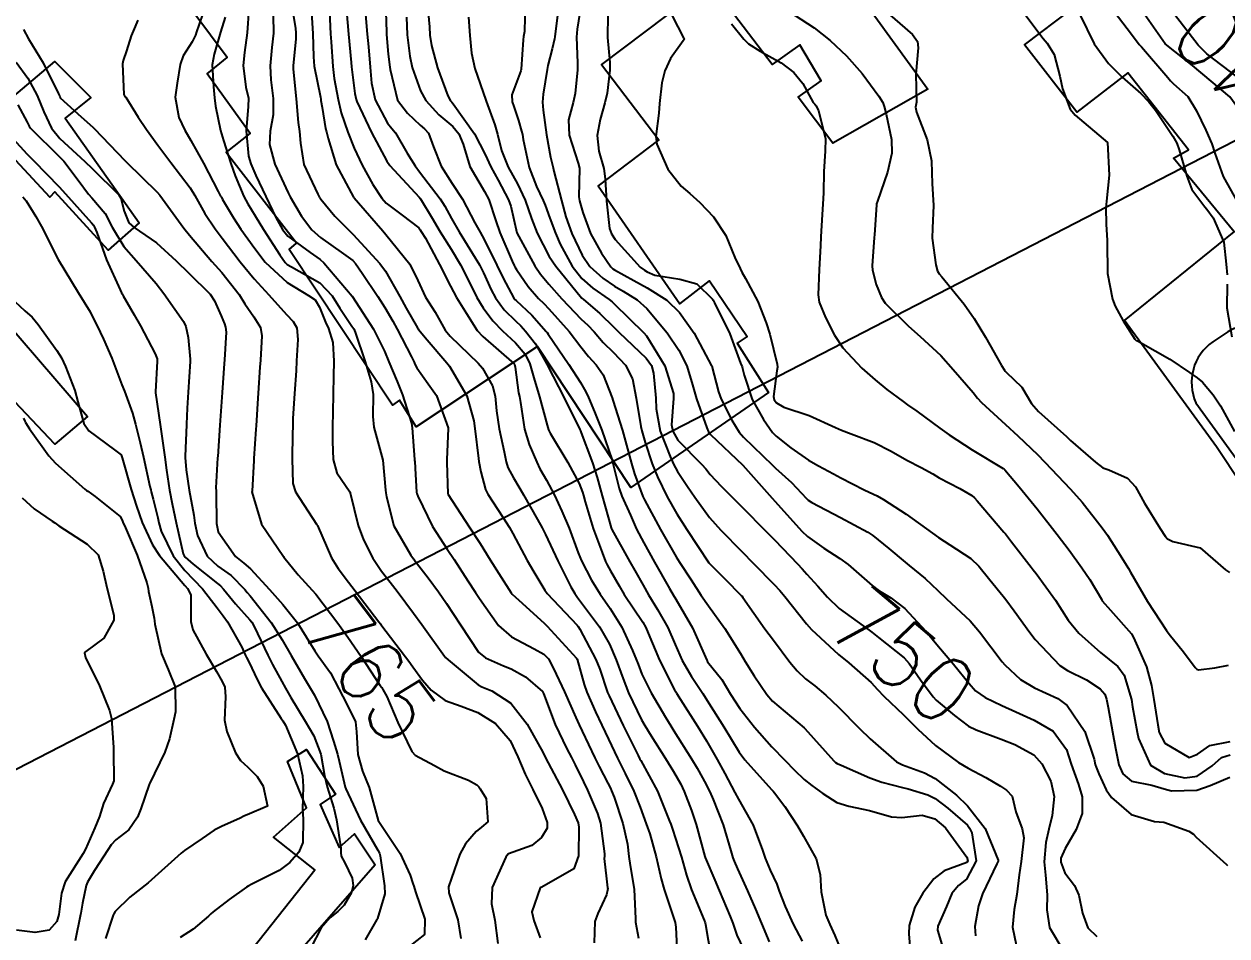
# Model space of a CAD drawing. Header units: metres. Extents: x 318500 to 325275, y 7408834 to 7428799.
# Drawn here: x 322758 to 322831.5, y 7421403 to 7421458.7 of the extents above; entities that cross this region are included whole.
import ezdxf
from ezdxf.enums import TextEntityAlignment as Align

# ---------------------------------------------------------------- set-up
doc = ezdxf.new("R2010")
doc.units = ezdxf.units.M
doc.header["$MEASUREMENT"] = 0
doc.layers.add('_TEXTO_CONGELA', color=45, linetype='Continuous', plot=False)
for name, color, linetype in [('Cotas', 45, 'Continuous'), ('Curvas de Nivel 1m', 11, 'Continuous'), ('Curvas de Nivel 5m', 15, 'Continuous'), ('Edificações', 30, 'Continuous'), ('Hidrografia', 140, 'Continuous'), ('Linha Férrea', 20, 'Continuous'), ('Vias Primárias', 230, 'Continuous'), ('Vias Secundárias', 230, 'Continuous')]:
    doc.layers.add(name, color=color, linetype=linetype)
doc.styles.add('Style-STANDARD', font='STANDARD.shx')

msp = doc.modelspace()

# ---------------------------------------------------------------- linework, layer by layer
at = {"layer": '_TEXTO_CONGELA'}
msp.add_line((322341.415, 7421198.706), (322869.211, 7421470.764), dxfattribs=at)
at = {"layer": 'Curvas de Nivel 1m', "flags": 128}
for points, elevation in [([(322769.168, 7421460.186), (322768.65, 7421458.6), (322768.507, 7421458.196), (322768.437, 7421457.997), (322768.231, 7421457.597), (322767.684, 7421456.739), (322767.513, 7421456.207), (322767.326, 7421455.076), (322767.193, 7421454.21), (322767.414, 7421452.961), (322767.779, 7421452.204), (322768.151, 7421451.573), (322768.928, 7421450.188), (322769.828, 7421448.451), (322769.975, 7421448.172), (322770.021, 7421448.093), (322770.098, 7421447.965), (322770.762, 7421446.835), (322771.216, 7421446.153), (322772.062, 7421444.962), (322772.704, 7421444.133), (322774.032, 7421442.89), (322775.344, 7421442.1), (322775.748, 7421441.825), (322776.013, 7421441.374), (322776.39, 7421440.471), (322776.563, 7421440.082), (322776.833, 7421439.232), (322776.894, 7421438.076), (322776.87, 7421437.163), (322776.846, 7421436.076), (322776.83, 7421434.978), (322776.821, 7421434.076), (322776.808, 7421433.175), (322776.845, 7421432.076), (322777.075, 7421431.266), (322777.87, 7421430.094), (322777.888, 7421430.06), (322777.894, 7421430.035), (322778.374, 7421428.055), (322778.711, 7421427.167), (322779.28, 7421426.045), (322779.802, 7421425.264), (322780.338, 7421424.575), (322780.76, 7421424.025), (322781.77, 7421422.69), (322782.272, 7421422.002), (322783.648, 7421420.064), (322783.709, 7421419.98), (322783.872, 7421419.835), (322785.714, 7421418.312), (322785.938, 7421418.182), (322786.545, 7421417.947), (322787.699, 7421417.194), (322788.705, 7421415.915), (322789.654, 7421414.198), (322789.81, 7421413.898), (322789.997, 7421413.546), (322790.862, 7421411.888), (322791.608, 7421410.387), (322791.813, 7421409.877), (322791.864, 7421409.608), (322791.851, 7421407.876), (322791.562, 7421407.078), (322789.605, 7421405.954), (322789.55, 7421405.93), (322789.499, 7421405.901), (322788.988, 7421404.448), (322789.111, 7421403.906), (322789.504, 7421402.848)], 763), ([(322771.705, 7421459.599), (322771.605, 7421458.15), (322771.43, 7421456.943), (322771.349, 7421456.153), (322771.524, 7421454.816), (322771.67, 7421454.148), (322771.667, 7421453.639), (322771.528, 7421452.149), (322771.682, 7421450.601), (322771.819, 7421450.145), (322772.119, 7421449.435), (322772.745, 7421448.134), (322773.348, 7421446.867), (322773.75, 7421446.123), (322774.074, 7421445.725), (322775.447, 7421444.712), (322776.053, 7421444.294), (322776.285, 7421444.086), (322778.02, 7421442.06), (322779.317, 7421440.047), (322779.98, 7421438.688), (322780.244, 7421438.036), (322780.764, 7421436.834), (322781.088, 7421436.023), (322781.635, 7421434.303), (322781.687, 7421434.014), (322781.819, 7421432.084), (322781.83, 7421432.011), (322781.835, 7421431.956), (322781.882, 7421431.165), (322781.945, 7421430.083), (322781.959, 7421430.009), (322782.028, 7421429.847), (322782.929, 7421427.994), (322783.819, 7421426.606), (322784.25, 7421425.976), (322785.089, 7421424.675), (322785.546, 7421423.962), (322785.784, 7421423.586), (322786.958, 7421421.942), (322787.75, 7421421.245), (322789.127, 7421420.521), (322789.734, 7421420.182), (322790.002, 7421419.897), (322790.317, 7421419.301), (322790.982, 7421417.887), (322791.686, 7421416.309), (322791.878, 7421415.877), (322792.06, 7421415.489), (322792.837, 7421413.862), (322793.104, 7421413.318), (322793.635, 7421412.311), (322793.793, 7421412.009), (322793.869, 7421411.846), (322794.02, 7421411.448), (322794.549, 7421409.836), (322794.835, 7421408.578), (322794.927, 7421407.83), (322795.009, 7421407.273), (322795.236, 7421405.825), (322795.322, 7421404.024), (322795.334, 7421403.823), (322795.505, 7421402.833)], 761), ([(322774.269, 7421460.12), (322774.546, 7421458.419), (322774.575, 7421458.115), (322774.568, 7421457.782), (322774.41, 7421456.117), (322774.408, 7421455.916), (322774.585, 7421454.114), (322774.721, 7421452.667), (322774.793, 7421452.111), (322774.859, 7421451.4), (322775.069, 7421450.106), (322775.906, 7421448.29), (322776.024, 7421448.091), (322776.055, 7421448.046), (322776.099, 7421447.976), (322776.944, 7421446.933), (322777.832, 7421446.064), (322778.077, 7421445.828), (322779.706, 7421444.043), (322780.043, 7421443.576), (322780.931, 7421442.026), (322781.32, 7421441.327), (322782.001, 7421440.117), (322782.041, 7421440.05), (322782.074, 7421440.009), (322782.597, 7421439.395), (322783.795, 7421437.983), (322783.876, 7421437.888), (322783.968, 7421437.775), (322785.011, 7421435.969), (322785.444, 7421434.448), (322785.507, 7421433.964), (322785.726, 7421432.129), (322785.751, 7421431.961), (322785.884, 7421431.328), (322786.168, 7421430.251), (322786.305, 7421429.953), (322787.227, 7421428.562), (322787.626, 7421427.933), (322787.834, 7421427.557), (322788.698, 7421425.917), (322789.108, 7421425.216), (322789.792, 7421424.088), (322789.938, 7421423.899), (322791.761, 7421421.959), (322791.821, 7421421.879), (322791.916, 7421421.719), (322792.9, 7421419.862), (322793.14, 7421419.274), (322793.621, 7421417.851), (322793.707, 7421417.644), (322794.576, 7421415.837), (322795.489, 7421413.986), (322795.571, 7421413.821), (322795.597, 7421413.768), (322795.649, 7421413.681), (322796.666, 7421411.81), (322797.412, 7421409.992), (322797.482, 7421409.801), (322797.596, 7421409.501), (322798.146, 7421407.791), (322798.447, 7421406.675), (322798.748, 7421405.782), (322799.522, 7421403.929), (322799.585, 7421403.769), (322799.613, 7421403.674), (322799.924, 7421401.763)], 759), ([(322776.614, 7421460.085), (322776.659, 7421458.499), (322776.689, 7421458.083), (322776.728, 7421457.588), (322776.826, 7421456.081), (322776.917, 7421455.361), (322777.153, 7421454.075), (322777.348, 7421453.249), (322777.757, 7421452.066), (322778.145, 7421451.086), (322778.615, 7421450.055), (322779.282, 7421448.878), (322779.821, 7421448.043), (322780.097, 7421447.742), (322781.067, 7421447.003), (322782.082, 7421446.222), (322782.176, 7421446.104), (322782.235, 7421446.008), (322782.484, 7421445.594), (322783.359, 7421443.99), (322784.03, 7421442.657), (322784.397, 7421441.976), (322784.99, 7421440.99), (322785.661, 7421439.963), (322785.995, 7421439.599), (322787.915, 7421437.931), (322787.941, 7421437.902), (322787.968, 7421437.72), (322788.183, 7421436.157), (322788.23, 7421435.926), (322788.304, 7421435.565), (322788.538, 7421433.921), (322788.828, 7421432.995), (322789.287, 7421431.909), (322789.487, 7421431.507), (322789.879, 7421430.821), (322790.37, 7421429.895), (322790.827, 7421428.919), (322791.266, 7421427.886), (322791.817, 7421426.38), (322792.023, 7421425.877), (322792.637, 7421424.706), (322793.16, 7421423.859), (322793.777, 7421422.979), (322794.496, 7421421.839), (322795.149, 7421420.419), (322795.39, 7421419.825), (322795.483, 7421419.579), (322795.721, 7421418.968), (322796.286, 7421417.814), (322797.155, 7421416.338), (322797.491, 7421415.802), (322797.676, 7421415.509), (322798.756, 7421413.783), (322799.085, 7421413.219), (322799.634, 7421412.216), (322799.788, 7421411.924), (322799.872, 7421411.766), (322800.079, 7421411.307), (322800.673, 7421409.754), (322801.152, 7421408.171), (322801.279, 7421407.744), (322801.357, 7421407.533), (322801.563, 7421407.063), (322802.161, 7421405.734), (322802.653, 7421404.61), (322803.03, 7421403.725), (322803.503, 7421402.616)], 757), ([(322780.059, 7421460.042), (322780.101, 7421458.182), (322780.111, 7421458.041), (322780.222, 7421456.838), (322780.319, 7421456.038), (322780.336, 7421455.91), (322780.785, 7421454.031), (322781.385, 7421453.235), (322782.165, 7421452.504), (322782.43, 7421452.273), (322782.669, 7421452.002), (322782.976, 7421451.169), (322783.455, 7421449.99), (322784.114, 7421448.941), (322784.752, 7421447.973), (322785.515, 7421446.537), (322785.828, 7421445.963), (322786.073, 7421445.52), (322786.859, 7421443.948), (322787.25, 7421443.149), (322787.899, 7421441.932), (322787.952, 7421441.854), (322788.028, 7421441.781), (322788.988, 7421440.889), (322789.876, 7421439.902), (322789.928, 7421439.83), (322789.997, 7421439.727), (322791.247, 7421437.887), (322791.959, 7421436.782), (322792.297, 7421436.219), (322792.464, 7421435.872), (322792.82, 7421434.983), (322793.264, 7421433.86), (322793.893, 7421432.039), (322793.942, 7421431.849), (322794.333, 7421430.301), (322794.494, 7421429.841), (322795.013, 7421428.672), (322795.396, 7421427.827), (322795.828, 7421426.991), (322796.489, 7421425.813), (322797.396, 7421424.202), (322797.628, 7421423.802), (322797.786, 7421423.538), (322798.8, 7421421.784), (322799.678, 7421419.823), (322799.7, 7421419.77), (322799.711, 7421419.751), (322799.73, 7421419.726), (322800.604, 7421418.642), (322801.139, 7421417.749), (322801.697, 7421416.865), (322802.606, 7421415.731), (322803.662, 7421414.531), (322804.449, 7421413.708), (322805.05, 7421413.104), (322805.638, 7421412.536), (322806.109, 7421412.157), (322806.764, 7421411.673), (322807.622, 7421411.12), (322808.365, 7421410.906), (322809.615, 7421410.634), (322810.972, 7421410.257), (322811.609, 7421410.211), (322812.848, 7421410.355), (322813.608, 7421410.13), (322814.276, 7421409.573), (322815.573, 7421407.783), (322815.63, 7421407.559), (322815.569, 7421407.468), (322814.195, 7421406.942), (322813.559, 7421406.455), (322812.886, 7421405.59), (322812.403, 7421404.731), (322812.048, 7421403.602), (322812.024, 7421403.091), (322812.154, 7421401.6)], 754), ([(322782.598, 7421460.005), (322782.746, 7421458.504), (322782.768, 7421458.002), (322782.861, 7421457.37), (322783.236, 7421455.995), (322783.867, 7421454.302), (322784.023, 7421453.982), (322784.095, 7421453.897), (322784.178, 7421453.808), (322785.494, 7421451.967), (322786.141, 7421450.718), (322786.484, 7421449.955), (322786.927, 7421449.138), (322787.566, 7421447.938), (322787.707, 7421447.547), (322788.08, 7421445.93), (322789.179, 7421443.913), (322789.528, 7421443.391), (322790.039, 7421442.782), (322790.834, 7421441.892), (322792.012, 7421440.655), (322792.409, 7421440.277), (322792.791, 7421439.868), (322793.352, 7421439.221), (322793.981, 7421438.604), (322794.714, 7421437.839), (322795.134, 7421437.005), (322795.376, 7421435.829), (322795.651, 7421434.097), (322795.714, 7421433.823), (322795.909, 7421433.111), (322796.335, 7421431.816), (322796.675, 7421431.019), (322797.268, 7421429.806), (322797.854, 7421428.759), (322798.47, 7421427.791), (322799.81, 7421425.77), (322800.811, 7421424.765), (322801.79, 7421423.769), (322801.815, 7421423.74), (322801.887, 7421423.64), (322803.237, 7421421.725), (322803.75, 7421421.032), (322804.759, 7421419.705), (322805.198, 7421419.171), (322805.72, 7421418.688), (322806.28, 7421418.245), (322806.962, 7421417.671), (322807.7, 7421416.973), (322809.014, 7421415.647), (322809.671, 7421415.016), (322811.275, 7421413.616), (322811.52, 7421413.483), (322811.648, 7421413.432), (322812.994, 7421412.94), (322813.64, 7421412.595), (322814.941, 7421411.567), (322815.62, 7421410.926), (322816.686, 7421409.544), (322817.494, 7421407.608), (322817.488, 7421407.531), (322817.405, 7421407.369), (322816.533, 7421405.545), (322816.281, 7421404.807), (322816.069, 7421403.552), (322816.092, 7421402.971)], 752), ([(322792.005, 7421459.883), (322791.762, 7421458.368), (322791.722, 7421457.885), (322791.789, 7421456.312), (322791.781, 7421455.884), (322791.649, 7421454.425), (322791.526, 7421453.887), (322791.23, 7421452.829), (322791.283, 7421451.889), (322791.831, 7421450.187), (322791.895, 7421449.882), (322791.873, 7421448.122), (322791.906, 7421447.882), (322792.099, 7421447.156), (322792.579, 7421445.873), (322793.25, 7421444.674), (322793.813, 7421443.854), (322793.931, 7421443.734), (322794.048, 7421443.658), (322795.216, 7421443.006), (322796.037, 7421442.556), (322797.232, 7421441.808), (322798.019, 7421441.064), (322798.903, 7421439.786), (322799.971, 7421437.809), (322799.984, 7421437.77), (322800.394, 7421436.203), (322800.552, 7421435.761), (322801.211, 7421434.471), (322801.665, 7421433.744), (322801.916, 7421433.448), (322803.696, 7421431.722), (322803.888, 7421431.547), (322804.853, 7421430.679), (322805.771, 7421429.691), (322805.869, 7421429.597), (322806.1, 7421429.453), (322807.853, 7421428.528), (322809.527, 7421427.643), (322809.837, 7421427.436), (322810.812, 7421426.639), (322811.813, 7421425.798), (322812.051, 7421425.606), (322813.019, 7421424.808), (322813.795, 7421424.073), (322814.332, 7421423.575), (322815.77, 7421422.228), (322816.355, 7421421.551), (322817.733, 7421419.724), (322817.889, 7421419.528), (322818.852, 7421418.644), (322819.716, 7421418.128), (322821.124, 7421417.486), (322821.703, 7421417.044), (322822.777, 7421415.464), (322823.348, 7421413.762), (322823.42, 7421413.453), (322823.477, 7421413.282), (322823.644, 7421412.875), (322824.092, 7421411.901), (322824.404, 7421411.438), (322825.615, 7421410.397), (322827.041, 7421409.973), (322827.608, 7421409.914), (322829.146, 7421409.377), (322829.42, 7421409.195), (322829.595, 7421409.013), (322831.438, 7421407.342), (322831.507, 7421407.278)], 748), ([(322797.243, 7421459.81), (322798.241, 7421457.867), (322798.264, 7421457.823), (322798.277, 7421457.799), (322798.297, 7421457.741), (322798.238, 7421457.65), (322797.463, 7421456.565), (322797.121, 7421455.811), (322796.926, 7421455.089), (322796.798, 7421453.814), (322796.759, 7421453.237), (322796.577, 7421451.816), (322796.628, 7421451.34), (322797.306, 7421449.808), (322798.12, 7421448.773), (322798.641, 7421448.318), (322799.252, 7421447.783), (322800.097, 7421446.908), (322800.855, 7421445.758), (322801.388, 7421444.422), (322801.716, 7421443.745), (322801.831, 7421443.527), (322802.044, 7421443.126), (322802.798, 7421441.732), (322803.313, 7421440.425), (322803.528, 7421439.725), (322803.973, 7421437.898), (322803.995, 7421437.72), (322803.968, 7421437.486), (322803.756, 7421435.918), (322803.801, 7421435.721), (322803.947, 7421435.53), (322804.393, 7421435.264), (322805.936, 7421434.765), (322807.557, 7421434.034), (322807.923, 7421433.864), (322808.514, 7421433.654), (322809.912, 7421433.12), (322810.943, 7421432.585), (322811.896, 7421432.028), (322812.775, 7421431.597), (322813.502, 7421431.202), (322813.884, 7421430.952), (322815.148, 7421430.297), (322815.873, 7421429.868), (322816.042, 7421429.728), (322816.212, 7421429.555), (322817.842, 7421427.646), (322817.934, 7421427.529), (322818.308, 7421427.048), (322819.496, 7421425.505), (322819.635, 7421425.329), (322819.806, 7421425.103), (322820.985, 7421423.488), (322821.772, 7421422.266), (322822.407, 7421421.47), (322823.743, 7421420.297), (322824.809, 7421419.434), (322825.196, 7421418.9), (322825.625, 7421417.421), (322825.703, 7421416.976), (322825.977, 7421415.417), (322826.056, 7421415.035), (322826.791, 7421413.409), (322827.645, 7421412.9), (322828.894, 7421412.633), (322829.644, 7421412.728), (322830.563, 7421413.356), (322831.135, 7421413.87), (322831.661, 7421414.045)], 746), ([(322804.27, 7421459.72), (322806.251, 7421458.438), (322807.217, 7421457.675), (322808.226, 7421456.731), (322809.177, 7421455.65), (322810.196, 7421454.272), (322810.438, 7421453.882), (322810.525, 7421453.635), (322810.635, 7421453.181), (322810.972, 7421451.628), (322810.995, 7421450.78), (322810.728, 7421449.631), (322810.112, 7421447.848), (322810.054, 7421447.697), (322810.045, 7421447.641), (322809.928, 7421445.796), (322809.917, 7421445.642), (322809.78, 7421443.917), (322809.803, 7421443.642), (322810.041, 7421442.768), (322810.363, 7421441.964), (322810.592, 7421441.632), (322812.009, 7421440.229), (322812.728, 7421439.599), (322813.983, 7421438.432), (322814.738, 7421437.572), (322815.956, 7421436.174), (322816.229, 7421435.832), (322816.469, 7421435.552), (322817.93, 7421434.213), (322818.698, 7421433.518), (322819.903, 7421432.359), (322820.748, 7421431.491), (322821.878, 7421430.277), (322822.267, 7421429.867), (322822.623, 7421429.469), (322823.847, 7421427.906), (322824.177, 7421427.445), (322824.805, 7421426.455), (322825.447, 7421425.425), (322825.581, 7421425.197), (322825.804, 7421424.8), (322826.614, 7421423.412), (322827.763, 7421421.626), (322827.933, 7421421.397), (322828.803, 7421420.325), (322829.525, 7421419.373), (322829.621, 7421419.264), (322829.729, 7421419.224), (322830.735, 7421419.355), (322831.558, 7421419.517)], 744), ([(322810.403, 7421459.638), (322812.247, 7421458.044), (322812.56, 7421457.605), (322812.607, 7421457.232), (322812.458, 7421455.606), (322812.496, 7421453.909), (322812.442, 7421453.606), (322812.502, 7421453.288), (322813.14, 7421451.595), (322813.404, 7421450.328), (322813.437, 7421449.59), (322813.461, 7421448.927), (322813.538, 7421447.589), (322813.468, 7421446.211), (322813.444, 7421445.59), (322813.676, 7421443.965), (322813.774, 7421443.584), (322813.878, 7421443.413), (322814.047, 7421443.237), (322815.413, 7421441.566), (322816.017, 7421440.684), (322816.709, 7421439.549), (322817.684, 7421437.825), (322817.879, 7421437.531), (322817.914, 7421437.475), (322817.969, 7421437.41), (322818.936, 7421436.492), (322819.517, 7421435.506), (322819.943, 7421435.003), (322821.655, 7421433.483), (322821.916, 7421433.246), (322823.434, 7421431.919), (322823.892, 7421431.564), (322824.249, 7421431.445), (322825.385, 7421430.927), (322825.88, 7421430.415), (322826.433, 7421429.414), (322827.381, 7421427.87), (322827.689, 7421427.402), (322827.837, 7421427.222), (322828.158, 7421427.072), (322829.83, 7421426.679), (322831.368, 7421425.347), (322831.63, 7421425.164)], 743), ([(322764.926, 7421458.919), (322764.632, 7421458.244), (322764.516, 7421457.966), (322764.222, 7421457.033), (322764.017, 7421456.449), (322763.974, 7421456.254), (322764.056, 7421454.378), (322764.113, 7421454.251), (322764.156, 7421454.226), (322764.18, 7421454.202), (322764.927, 7421452.998), (322765.445, 7421452.231), (322766.146, 7421451.273), (322766.94, 7421450.212), (322768.107, 7421448.671), (322768.399, 7421448.196), (322769.004, 7421447.101), (322769.634, 7421446.177), (322770.071, 7421445.602), (322771.172, 7421444.153), (322772.035, 7421443.117), (322772.913, 7421442.131), (322774.008, 7421440.93), (322774.404, 7421440.514), (322774.625, 7421440.111), (322774.683, 7421439.416), (322774.613, 7421438.11), (322774.582, 7421437.489), (322774.494, 7421436.112), (322774.397, 7421434.586), (322774.384, 7421434.113), (322774.375, 7421433.651), (322774.357, 7421432.113), (322774.38, 7421430.618), (322774.542, 7421430.11), (322775.841, 7421428.132), (322775.863, 7421428.09), (322775.886, 7421428.042), (322776.752, 7421426.076), (322777.154, 7421425.42), (322777.795, 7421424.578), (322778.199, 7421424.056), (322779.635, 7421422.168), (322779.735, 7421422.04), (322779.759, 7421422.005), (322781.269, 7421420.017), (322781.466, 7421419.752), (322781.724, 7421419.419), (322782.317, 7421418.602), (322782.834, 7421417.993), (322783.701, 7421417.365), (322784.664, 7421417.002), (322785.69, 7421416.624), (322786.776, 7421415.944), (322787.665, 7421414.911), (322788.135, 7421413.923), (322788.58, 7421412.857), (322789.059, 7421411.909), (322789.613, 7421410.76), (322789.919, 7421409.897), (322789.928, 7421409.564), (322789.586, 7421408.987), (322788.993, 7421408.495), (322787.571, 7421407.992), (322787.528, 7421407.973), (322787.5, 7421407.931), (322787.413, 7421407.776), (322786.573, 7421405.94), (322786.536, 7421404.939), (322786.731, 7421403.938), (322786.92, 7421402.514)], 764), ([(322770.249, 7421459.101), (322769.969, 7421458.174), (322769.571, 7421456.829), (322769.463, 7421456.181), (322769.53, 7421454.839), (322769.596, 7421454.179), (322769.657, 7421453.66), (322769.975, 7421452.173), (322770.151, 7421451.56), (322770.596, 7421450.163), (322770.866, 7421449.411), (322771.39, 7421448.151), (322771.637, 7421447.688), (322772.088, 7421446.968), (322772.604, 7421446.135), (322773.6, 7421444.581), (322773.918, 7421444.121), (322774.048, 7421443.994), (322774.306, 7421443.856), (322776.032, 7421442.879), (322776.786, 7421442.079), (322777.255, 7421441.314), (322778.002, 7421440.231), (322778.114, 7421440.059), (322778.204, 7421439.851), (322778.803, 7421438.052), (322779.177, 7421436.829), (322779.289, 7421436.047), (322779.269, 7421434.704), (322779.343, 7421434.046), (322779.89, 7421432.04), (322780.047, 7421430.213), (322780.072, 7421430.037), (322780.111, 7421429.791), (322780.56, 7421428.029), (322781.602, 7421426.224), (322781.758, 7421426.011), (322781.782, 7421425.982), (322781.809, 7421425.944), (322782.65, 7421424.849), (322783.289, 7421423.988), (322783.78, 7421423.283), (322784.624, 7421421.971), (322785.735, 7421420.306), (322786.151, 7421419.954), (322787.261, 7421419.473), (322787.724, 7421419.291), (322788.611, 7421418.809), (322789.643, 7421417.901), (322789.708, 7421417.782), (322790.422, 7421415.893), (322791.14, 7421414.403), (322791.424, 7421413.882), (322791.646, 7421413.435), (322792.15, 7421412.387), (322792.39, 7421411.869), (322793.011, 7421410.457), (322793.188, 7421409.856), (322793.428, 7421407.996), (322793.423, 7421407.852), (322793.409, 7421407.693), (322793.556, 7421406.466), (322793.621, 7421405.919), (322793.632, 7421405.849), (322793.625, 7421405.773), (322793.545, 7421405.489), (322793.032, 7421404.353), (322792.836, 7421403.857), (322792.798, 7421402.56)], 762), ([(322775.527, 7421459.376), (322775.617, 7421458.099), (322775.645, 7421456.672), (322775.687, 7421456.098), (322776.071, 7421454.203), (322776.091, 7421454.091), (322776.1, 7421454.012), (322776.175, 7421453.581), (322776.379, 7421452.303), (322776.437, 7421452.086), (322776.549, 7421451.689), (322777.031, 7421450.076), (322778.101, 7421448.109), (322778.138, 7421448.06), (322778.394, 7421447.76), (322779.883, 7421446.042), (322780.077, 7421445.821), (322781.535, 7421444.018), (322782.035, 7421443.018), (322782.503, 7421442.003), (322783.087, 7421441.07), (322783.7, 7421439.984), (322783.994, 7421439.605), (322785.71, 7421437.963), (322785.967, 7421437.661), (322786.586, 7421436.58), (322786.757, 7421435.948), (322786.841, 7421435.042), (322787.001, 7421433.944), (322787.3, 7421432.538), (322787.419, 7421431.937), (322787.531, 7421431.58), (322787.88, 7421430.948), (322788.263, 7421430.313), (322788.484, 7421429.921), (322789.337, 7421428.418), (322789.625, 7421427.903), (322789.834, 7421427.487), (322790.571, 7421425.892), (322791.376, 7421424.302), (322791.621, 7421423.882), (322791.787, 7421423.656), (322793.123, 7421421.86), (322793.744, 7421420.791), (322794.148, 7421419.844), (322794.566, 7421418.685), (322794.901, 7421417.832), (322795.685, 7421416.183), (322795.89, 7421415.818), (322796.289, 7421415.195), (322797.167, 7421413.805), (322797.642, 7421413.02), (322798.087, 7421412.246), (322798.309, 7421411.79), (322798.756, 7421410.639), (322799.033, 7421409.779), (322799.571, 7421407.834), (322799.591, 7421407.77), (322800.177, 7421406.381), (322800.441, 7421405.757), (322801.104, 7421404.168), (322801.268, 7421403.744), (322801.509, 7421403.029), (322802.132, 7421401.734)], 758), ([(322777.669, 7421459.484), (322777.785, 7421458.067), (322777.949, 7421456.329), (322777.974, 7421456.064), (322778.185, 7421454.425), (322778.256, 7421454.059), (322778.292, 7421453.946), (322779.204, 7421452.05), (322780.134, 7421450.293), (322780.318, 7421450.037), (322782.102, 7421448.112), (322782.179, 7421448.009), (322782.91, 7421446.819), (322783.392, 7421445.99), (322784.064, 7421444.917), (322784.634, 7421443.974), (322785.244, 7421442.762), (322785.64, 7421441.964), (322786.021, 7421441.332), (322786.605, 7421440.547), (322787.196, 7421439.942), (322787.989, 7421439.201), (322788.575, 7421438.518), (322788.864, 7421437.917), (322789.11, 7421437.061), (322789.46, 7421435.907), (322789.924, 7421434.182), (322790.013, 7421433.899), (322790.12, 7421433.695), (322791.184, 7421431.887), (322791.877, 7421430.602), (322792.083, 7421430.088), (322792.145, 7421429.876), (322792.245, 7421429.494), (322792.731, 7421427.867), (322793.283, 7421426.393), (322793.499, 7421425.855), (322793.598, 7421425.643), (322793.804, 7421425.279), (322794.32, 7421424.366), (322794.643, 7421423.837), (322795.765, 7421422.15), (322795.959, 7421421.818), (322796.11, 7421421.461), (322796.794, 7421419.809), (322797.712, 7421418.007), (322797.787, 7421417.876), (322797.84, 7421417.798), (322798.085, 7421417.414), (322799.12, 7421415.778), (322799.667, 7421414.883), (322800.318, 7421413.76), (322800.788, 7421412.9), (322801.39, 7421411.744), (322801.624, 7421411.331), (322802.52, 7421409.731), (322803.082, 7421408.221), (322803.24, 7421407.723), (322803.563, 7421406.994), (322803.966, 7421406.125), (322804.112, 7421405.712), (322804.466, 7421404.776), (322804.97, 7421403.698), (322805.504, 7421402.654)], 756), ([(322781.328, 7421459.101), (322781.38, 7421458.023), (322781.533, 7421456.707), (322781.685, 7421456.018), (322782.189, 7421454.6), (322782.516, 7421454.005), (322783.314, 7421453.136), (322784.164, 7421452.423), (322784.531, 7421451.976), (322784.789, 7421451.335), (322785.209, 7421449.969), (322786.107, 7421448.441), (322786.364, 7421447.956), (322786.793, 7421446.655), (322787.031, 7421445.946), (322787.786, 7421444.202), (322787.914, 7421443.932), (322787.959, 7421443.841), (322788.048, 7421443.685), (322788.759, 7421442.641), (322789.404, 7421441.909), (322789.719, 7421441.598), (322790.021, 7421441.281), (322791.269, 7421439.887), (322791.986, 7421438.964), (322792.464, 7421438.359), (322792.921, 7421437.866), (322793.346, 7421437.242), (322793.897, 7421435.851), (322793.948, 7421435.696), (322794.537, 7421433.841), (322794.785, 7421432.959), (322795.077, 7421431.832), (322795.259, 7421431.205), (322795.767, 7421429.822), (322795.867, 7421429.605), (322796.862, 7421427.81), (322797.815, 7421426.133), (322798.023, 7421425.797), (322798.737, 7421424.723), (322799.348, 7421423.777), (322799.781, 7421423.146), (322800.779, 7421421.755), (322801.737, 7421420.226), (322802.032, 7421419.737), (322802.587, 7421418.865), (322803.35, 7421417.724), (322803.704, 7421417.321), (322805.635, 7421415.691), (322805.679, 7421415.649), (322807.439, 7421413.663), (322807.551, 7421413.564), (322807.649, 7421413.51), (322807.894, 7421413.411), (322809.64, 7421412.627), (322810.37, 7421412.361), (322811.634, 7421412.044), (322811.983, 7421411.954), (322813.184, 7421411.587), (322813.627, 7421411.377), (322814.418, 7421410.772), (322815.603, 7421409.731), (322815.742, 7421409.558), (322815.879, 7421409.272), (322816.145, 7421407.551), (322815.559, 7421406.447), (322815.064, 7421406.055), (322814.656, 7421405.569), (322814.335, 7421404.775), (322813.808, 7421403.577), (322813.778, 7421403.316), (322814.314, 7421401.572)], 753), ([(322785.125, 7421459.097), (322785.199, 7421457.97), (322785.297, 7421456.896), (322785.5, 7421455.967), (322786.181, 7421454.022), (322786.201, 7421453.96), (322786.726, 7421452.512), (322786.888, 7421451.949), (322787.143, 7421450.947), (322787.551, 7421449.939), (322788.115, 7421448.909), (322788.594, 7421447.923), (322788.974, 7421446.802), (322789.326, 7421445.911), (322790.059, 7421444.487), (322790.449, 7421443.896), (322792.031, 7421441.962), (322792.075, 7421441.924), (322792.13, 7421441.878), (322793.14, 7421440.986), (322794.005, 7421440.167), (322794.336, 7421439.845), (322795.977, 7421438.274), (322796.294, 7421437.817), (322796.433, 7421437.347), (322796.566, 7421435.814), (322796.585, 7421435.169), (322796.826, 7421433.811), (322797.447, 7421432.255), (322797.657, 7421431.802), (322797.886, 7421431.354), (322798.51, 7421430.424), (322798.951, 7421429.784), (322799.851, 7421428.536), (322800.536, 7421427.76), (322801.821, 7421426.463), (322802.541, 7421425.733), (322803.797, 7421424.45), (322804.15, 7421424.071), (322804.451, 7421423.71), (322805.765, 7421422.037), (322806.078, 7421421.685), (322807.738, 7421420.166), (322808.361, 7421419.654), (322809.718, 7421418.456), (322810.108, 7421418.028), (322810.492, 7421417.628), (322811.693, 7421416.489), (322812.576, 7421415.597), (322813.665, 7421414.611), (322815.07, 7421413.566), (322815.647, 7421413.218), (322816.739, 7421412.642), (322817.636, 7421412.113), (322817.995, 7421411.886), (322818.337, 7421411.519), (322818.569, 7421410.562), (322818.953, 7421409.51), (322819.055, 7421408.971), (322818.902, 7421407.51), (322818.764, 7421406.714), (322818.619, 7421405.514), (322818.463, 7421404.59), (322818.368, 7421403.517), (322818.581, 7421402.437)], 751), ([(322790.6, 7421459.553), (322790.388, 7421457.899), (322790.367, 7421457.769), (322790.229, 7421457.166), (322789.972, 7421456.145), (322789.927, 7421455.904), (322789.693, 7421454.402), (322789.65, 7421453.908), (322789.685, 7421453.418), (322789.88, 7421451.904), (322790.14, 7421450.547), (322790.287, 7421449.898), (322790.335, 7421449.691), (322790.797, 7421447.893), (322791.071, 7421446.909), (322791.433, 7421445.886), (322792.06, 7421444.555), (322792.545, 7421443.873), (322793.335, 7421443.153), (322794.038, 7421442.675), (322794.563, 7421442.37), (322795.433, 7421441.829), (322796.022, 7421441.311), (322797.252, 7421439.807), (322797.984, 7421438.752), (322798.471, 7421437.792), (322798.815, 7421436.644), (322799.053, 7421435.783), (322799.693, 7421434.004), (322799.787, 7421433.772), (322799.918, 7421433.609), (322801.89, 7421431.74), (322803.677, 7421429.722), (322803.867, 7421429.504), (322805.495, 7421427.695), (322805.835, 7421427.381), (322806.843, 7421426.657), (322807.815, 7421426.023), (322808.316, 7421425.655), (322809.797, 7421424.374), (322810.214, 7421424.054), (322810.92, 7421423.623), (322811.78, 7421422.973), (322813.067, 7421421.59), (322813.748, 7421420.772), (322814.765, 7421419.57), (322815.718, 7421418.387), (322816.111, 7421417.951), (322816.698, 7421417.545), (322817.703, 7421417.047), (322818.558, 7421416.656), (322819.69, 7421416.148), (322820.845, 7421415.488), (322821.663, 7421414.365), (322821.953, 7421413.475), (322822.396, 7421412.227), (322822.616, 7421411.465), (322822.62, 7421410.46), (322822.261, 7421409.47), (322821.582, 7421408.305), (322821.324, 7421407.732), (322821.313, 7421407.483), (322821.563, 7421406.825), (322822.147, 7421406.062), (322822.408, 7421405.467), (322822.634, 7421404.363), (322822.967, 7421403.458), (322823.512, 7421402.938)], 749), ([(322793.637, 7421459.243), (322793.612, 7421457.859), (322793.752, 7421456.322), (322793.759, 7421455.857), (322793.589, 7421454.459), (322793.458, 7421453.861), (322793.158, 7421452.853), (322792.975, 7421451.868), (322793.093, 7421450.919), (322793.382, 7421449.861), (322793.481, 7421449.217), (322793.554, 7421447.858), (322793.743, 7421446.197), (322793.856, 7421445.853), (322794.075, 7421445.507), (322795.61, 7421443.827), (322795.867, 7421443.642), (322796.047, 7421443.543), (322796.517, 7421443.344), (322798.043, 7421443.097), (322799.07, 7421442.814), (322800.031, 7421441.865), (322800.065, 7421441.804), (322800.083, 7421441.769), (322800.152, 7421441.644), (322801.097, 7421439.754), (322801.75, 7421437.967), (322801.834, 7421437.742), (322801.867, 7421437.64), (322801.965, 7421437.229), (322802.461, 7421435.735), (322803.148, 7421434.512), (322803.705, 7421433.722), (322803.917, 7421433.503), (322804.823, 7421432.79), (322805.895, 7421432.042), (322806.505, 7421431.681), (322807.417, 7421431.198), (322807.883, 7421430.956), (322809.295, 7421430.227), (322809.873, 7421429.952), (322810.085, 7421429.85), (322810.47, 7421429.631), (322811.857, 7421428.735), (322813.466, 7421427.586), (322813.836, 7421427.315), (322814.543, 7421426.859), (322815.817, 7421426.022), (322816.306, 7421425.553), (322816.987, 7421424.728), (322817.792, 7421423.728), (322817.879, 7421423.617), (322817.947, 7421423.528), (322818.461, 7421422.839), (322819.431, 7421421.505), (322819.754, 7421421.08), (322821.252, 7421419.485), (322821.727, 7421419.193), (322822.879, 7421418.62), (322823.716, 7421418.063), (322824.006, 7421417.738), (322824.115, 7421417.444), (322824.21, 7421416.935), (322824.482, 7421415.438), (322824.649, 7421414.451), (322824.863, 7421413.432), (322825.101, 7421412.885), (322825.64, 7421412.425), (322826.868, 7421412.178), (322827.636, 7421411.956), (322828.079, 7421411.838), (322829.635, 7421411.886), (322830.443, 7421412.162), (322831.643, 7421412.679)], 747), ([(322818.932, 7421459.523), (322820.244, 7421457.804), (322820.478, 7421457.506), (322820.915, 7421456.814), (322821.254, 7421455.494), (322821.426, 7421454.712), (322821.886, 7421453.483), (322822.184, 7421453.104), (322824.16, 7421451.45), (322824.264, 7421449.449), (322824.114, 7421447.856), (322824.073, 7421447.451), (322824.095, 7421446.45), (322824.15, 7421445.449), (322824.147, 7421445.381), (322824.176, 7421443.448), (322824.468, 7421441.877), (322824.636, 7421441.441), (322825.125, 7421440.542), (322825.836, 7421439.422), (322825.927, 7421439.35), (322825.998, 7421439.318), (322826.191, 7421439.224), (322827.982, 7421438.203), (322829.178, 7421437.382), (322829.651, 7421437.059), (322829.964, 7421436.801), (322830.621, 7421436.025), (322831.069, 7421435.353), (322831.927, 7421433.783)], 742), ([(322822.486, 7421459.258), (322823.362, 7421457.463), (322824.222, 7421456.268), (322825.063, 7421455.441), (322826.2, 7421454.445), (322826.703, 7421453.93), (322827.107, 7421453.416), (322828.166, 7421451.824), (322828.397, 7421451.396), (322828.552, 7421450.996), (322829.009, 7421449.387), (322829.312, 7421448.572), (322830.111, 7421447.517), (322830.24, 7421447.369), (322830.629, 7421446.838), (322831.266, 7421445.358), (322831.409, 7421444.008), (322831.472, 7421443.356)], 741), ([(322757.472, 7421456.341), (322758.196, 7421455.374), (322758.773, 7421454.321), (322759.18, 7421453.325), (322759.643, 7421452.308), (322760.151, 7421451.693), (322761.676, 7421450.285), (322762.123, 7421449.845), (322763.76, 7421448.255), (322763.886, 7421448.041), (322764.09, 7421447.243), (322764.365, 7421446.528), (322764.696, 7421446.241), (322766.066, 7421445.312), (322767.267, 7421444.208), (322768.039, 7421443.45), (322769.327, 7421442.18), (322769.611, 7421441.771), (322770.007, 7421440.852), (322770.208, 7421440.373), (322770.279, 7421440.166), (322770.311, 7421439.85), (322770.212, 7421438.166), (322770.194, 7421437.939), (322770.06, 7421436.168), (322769.92, 7421434.17), (322769.795, 7421432.268), (322769.786, 7421432.172), (322769.684, 7421430.351), (322769.698, 7421430.172), (322769.706, 7421430.019), (322769.725, 7421428.171), (322769.832, 7421427.653), (322770.88, 7421426.154), (322771.403, 7421425.745), (322771.803, 7421425.408), (322772.958, 7421424.128), (322773.777, 7421423.224), (322774.678, 7421422.101), (322775.734, 7421420.382), (322775.935, 7421420.087), (322776.699, 7421419.054), (322777.205, 7421418.068), (322777.696, 7421417.139), (322778.208, 7421416.052), (322778.279, 7421415.443), (322778.353, 7421414.049), (322778.643, 7421413.047), (322779.054, 7421412.039), (322779.6, 7421410.03), (322780.953, 7421408.016), (322781.557, 7421406.691), (322781.73, 7421406.185), (322781.776, 7421406.007), (322781.883, 7421405.667), (322782.459, 7421403.996), (322782.441, 7421403.061), (322781.495, 7421402.319)], 766), ([(322757.576, 7421453.741), (322758.164, 7421452.692), (322758.275, 7421452.442), (322758.357, 7421452.327), (322760.134, 7421450.569), (322760.387, 7421450.297), (322761.268, 7421449.133), (322761.895, 7421448.282), (322762.098, 7421448.063), (322762.93, 7421447.109), (322763.356, 7421446.261), (322764.063, 7421445.088), (322764.817, 7421444.238), (322766.029, 7421442.822), (322766.504, 7421442.215), (322767.707, 7421440.499), (322767.853, 7421440.201), (322767.99, 7421439.525), (322768.108, 7421438.198), (322768.108, 7421438.058), (322767.987, 7421436.199), (322767.93, 7421435.212), (322767.887, 7421434.234), (322767.883, 7421434.2), (322767.811, 7421432.281), (322767.812, 7421432.201), (322767.879, 7421431.438), (322768.047, 7421430.197), (322768.33, 7421428.67), (322768.406, 7421428.184), (322768.569, 7421427.442), (322769.15, 7421426.177), (322769.801, 7421425.564), (322770.628, 7421424.993), (322771.452, 7421424.145), (322771.603, 7421423.959), (322771.784, 7421423.748), (322773.068, 7421422.12), (322773.744, 7421421.056), (322774.282, 7421420.104), (322775.106, 7421418.706), (322775.459, 7421418.093), (322775.704, 7421417.673), (322776.488, 7421416.078), (322776.871, 7421414.863), (322777.111, 7421414.068), (322777.226, 7421413.646), (322777.594, 7421412.061), (322777.628, 7421411.952), (322778.531, 7421410.046), (322779.573, 7421408.214), (322779.68, 7421408.029), (322779.734, 7421407.863), (322779.993, 7421406.026), (322780.014, 7421405.554), (322779.555, 7421404.03), (322779.54, 7421404.01), (322779.519, 7421403.976), (322778.812, 7421402.729)], 767), ([(322756.677, 7421452.352), (322758.136, 7421450.754), (322758.564, 7421450.323), (322760.106, 7421448.73), (322760.497, 7421448.296), (322762.083, 7421446.539), (322762.198, 7421446.395), (322762.262, 7421446.277), (322762.409, 7421445.941), (322763.004, 7421444.266), (322763.837, 7421442.438), (322763.925, 7421442.251), (322763.956, 7421442.188), (322764.018, 7421442.071), (322764.689, 7421440.922), (322765.079, 7421440.234), (322765.975, 7421438.522), (322766.088, 7421438.219), (322766.102, 7421438.085), (322766.001, 7421436.219), (322766.004, 7421436.155), (322766.282, 7421434.216), (322766.334, 7421433.795), (322766.557, 7421432.213), (322766.658, 7421431.433), (322766.857, 7421430.21), (322767.017, 7421429.374), (322767.253, 7421428.199), (322767.687, 7421426.316), (322767.742, 7421426.191), (322767.809, 7421426.112), (322768.296, 7421425.692), (322769.785, 7421424.5), (322769.969, 7421424.354), (322770.155, 7421424.164), (322770.884, 7421423.261), (322771.762, 7421422.282), (322771.874, 7421422.138), (322772.026, 7421421.866), (322772.868, 7421420.123), (322773.15, 7421419.545), (322773.714, 7421418.513), (322773.943, 7421418.108), (322774.271, 7421417.535), (322775.135, 7421416.095), (322775.667, 7421415.201), (322776.102, 7421414.083), (322776.325, 7421412.768), (322776.48, 7421412.077), (322776.902, 7421410.779), (322777.05, 7421410.068), (322777.311, 7421408.327), (322777.323, 7421408.064), (322777.343, 7421407.839), (322777.564, 7421407.448), (322778.005, 7421406.504), (322778.065, 7421406.052), (322777.972, 7421405.625), (322777.532, 7421404.861), (322777.132, 7421404.46), (322776.653, 7421404.073), (322776.12, 7421403.472), (322775.492, 7421402.246)], 768), ([(322757.888, 7421448.123), (322758.095, 7421447.871), (322758.692, 7421446.926), (322759.024, 7421446.316), (322760.05, 7421444.3), (322761.272, 7421442.287), (322762.008, 7421441.093), (322762.275, 7421440.548), (322762.402, 7421440.274), (322762.817, 7421439.438), (322763.321, 7421438.26), (322763.946, 7421436.645), (322764.099, 7421436.248), (322764.6, 7421434.913), (322764.779, 7421434.237), (322765.049, 7421433.087), (322765.258, 7421432.229), (322765.65, 7421430.436), (322765.705, 7421430.222), (322765.739, 7421430.102), (322765.854, 7421429.661), (322766.133, 7421428.508), (322766.199, 7421428.215), (322766.349, 7421427.695), (322767.07, 7421426.201), (322767.797, 7421425.295), (322768.878, 7421424.179), (322769.769, 7421423.021), (322770.134, 7421422.533), (322770.403, 7421422.16), (322771.271, 7421420.613), (322771.478, 7421420.144), (322771.562, 7421419.976), (322771.725, 7421419.675), (322772.211, 7421418.629), (322772.481, 7421418.128), (322773.682, 7421416.255), (322773.777, 7421416.109), (322773.939, 7421415.844), (322774.682, 7421414.1), (322774.971, 7421412.762), (322775.009, 7421412.096), (322774.986, 7421410.72), (322775.012, 7421410.096), (322774.989, 7421408.686), (322774.754, 7421408.098), (322774.206, 7421407.461), (322773.558, 7421406.96), (322771.891, 7421406.135), (322771.667, 7421406.019), (322771.547, 7421405.952), (322770.49, 7421405.201), (322769.524, 7421404.437), (322769.38, 7421404.314), (322769.232, 7421404.173), (322768.306, 7421403.384), (322767.5, 7421402.875)], 769), ([(322831.481, 7421442.792), (322831.461, 7421441.349), (322831.772, 7421439.575)], 741), ([(322757.923, 7421434.611), (322758.01, 7421434.418), (322758.049, 7421434.328), (322758.292, 7421433.947), (322759.48, 7421432.306), (322759.883, 7421431.85), (322761.67, 7421430.273), (322761.78, 7421430.192), (322761.859, 7421430.138), (322762.302, 7421429.819), (322763.843, 7421428.587), (322763.962, 7421428.369), (322764.007, 7421428.247), (322764.168, 7421427.912), (322764.882, 7421426.234), (322765.473, 7421424.536), (322765.539, 7421424.224), (322765.568, 7421424.013), (322765.769, 7421423.105), (322765.919, 7421422.375), (322765.936, 7421422.217), (322765.964, 7421422.009), (322766.365, 7421420.21), (322766.762, 7421419.246), (322767.202, 7421418.198), (322767.218, 7421416.666), (322767.122, 7421416.198), (322766.85, 7421415.015), (322766.565, 7421414.206), (322765.631, 7421412.272), (322765.61, 7421412.22), (322765.102, 7421410.733), (322764.899, 7421410.231), (322764.371, 7421409.456), (322763.579, 7421408.851), (322763.285, 7421408.543), (322763.102, 7421408.255), (322762.259, 7421406.965), (322761.85, 7421406.267), (322761.769, 7421406.046), (322761.531, 7421404.982), (322761.425, 7421404.368), (322761.415, 7421404.272), (322761.095, 7421402.677)], 771), ([(322757.854, 7421429.743), (322758.59, 7421429.061), (322759.681, 7421428.302), (322759.839, 7421428.202), (322760.099, 7421428.033), (322761.82, 7421426.913), (322762.497, 7421426.263), (322762.804, 7421425.25), (322763.026, 7421424.258), (322763.453, 7421422.563), (322763.459, 7421422.253), (322762.848, 7421421.154), (322761.731, 7421420.343), (322761.686, 7421420.316), (322761.662, 7421420.271), (322761.726, 7421419.979), (322762.567, 7421418.261), (322763.193, 7421416.747), (322763.305, 7421416.254), (322763.431, 7421414.474), (322763.434, 7421414.252), (322763.443, 7421412.44), (322763.378, 7421412.253), (322762.813, 7421411.057), (322762.564, 7421410.26), (322762.285, 7421409.568), (322761.711, 7421408.269), (322761.567, 7421408.013), (322760.483, 7421406.286), (322760.246, 7421405.583), (322760.091, 7421404.291), (322759.961, 7421403.845), (322759.505, 7421403.332), (322758.634, 7421403.182), (322757.505, 7421403.331)], 772)]:
    msp.add_lwpolyline(points, dxfattribs=dict(at, elevation=elevation))
at = {"layer": 'Curvas de Nivel 5m', "flags": 128}
for points, elevation in [([(322788.594, 7421459.925), (322788.544, 7421458.226), (322788.488, 7421457.926), (322788.455, 7421457.709), (322788.333, 7421455.928), (322788.316, 7421455.821), (322788.204, 7421455.504), (322787.775, 7421454.348), (322787.799, 7421453.936), (322787.885, 7421453.642), (322788.168, 7421452.777), (322788.368, 7421452.133), (322788.413, 7421451.926), (322788.464, 7421451.617), (322788.827, 7421449.92), (322789.267, 7421448.759), (322789.684, 7421447.906), (322789.809, 7421447.616), (322790.089, 7421446.826), (322790.441, 7421445.896), (322790.725, 7421445.238), (322791.457, 7421443.886), (322792.043, 7421443.141), (322792.719, 7421442.552), (322793.719, 7421441.855), (322793.894, 7421441.718), (322794.026, 7421441.594), (322795.828, 7421439.823), (322795.997, 7421439.627), (322797.124, 7421437.808), (322797.641, 7421436.115), (322797.655, 7421435.803), (322797.536, 7421434.194), (322797.6, 7421433.803), (322797.912, 7421433.253), (322799.383, 7421431.778), (322799.622, 7421431.508), (322799.884, 7421431.168), (322800.559, 7421430.442), (322801.259, 7421429.749), (322801.861, 7421429.153), (322803.268, 7421427.726), (322803.831, 7421427.149), (322805.223, 7421425.699), (322805.504, 7421425.392), (322805.804, 7421425.07), (322806.466, 7421424.349), (322807.051, 7421423.671), (322807.78, 7421422.965), (322809.604, 7421421.642), (322809.758, 7421421.528), (322810.175, 7421421.212), (322811.735, 7421419.96), (322812.055, 7421419.605), (322812.749, 7421418.623), (322813.516, 7421417.583), (322813.707, 7421417.378), (322814.816, 7421416.446), (322815.684, 7421415.795), (322816.138, 7421415.553), (322817.672, 7421414.996), (322818.508, 7421414.677), (322819.658, 7421414.042), (322820.156, 7421413.495), (322820.7, 7421412.429), (322820.907, 7421411.487), (322820.777, 7421410.324), (322820.589, 7421409.49), (322820.396, 7421408.684), (322820.295, 7421407.493), (322820.372, 7421406.682), (322820.472, 7421405.491), (322820.457, 7421404.569), (322820.62, 7421403.489), (322821.498, 7421402.029)], 750), ([(322773.177, 7421459.205), (322773.198, 7421458.13), (322773.11, 7421457.248), (322773.012, 7421456.132), (322773.052, 7421455.276), (322773.183, 7421454.13), (322773.176, 7421453.123), (322772.997, 7421452.132), (322772.967, 7421451.313), (322773.286, 7421450.128), (322774.104, 7421448.357), (322774.233, 7421448.118), (322774.913, 7421446.932), (322775.543, 7421446.098), (322776.073, 7421445.644), (322777.487, 7421444.64), (322778.052, 7421444.225), (322778.214, 7421444.058), (322778.631, 7421443.464), (322779.581, 7421442.044), (322780.013, 7421441.357), (322780.49, 7421440.518), (322780.757, 7421440.029), (322781.634, 7421438.356), (322781.798, 7421438.013), (322781.851, 7421437.894), (322781.967, 7421437.67), (322782.665, 7421436.707), (322783.173, 7421435.992), (322783.888, 7421434.013), (322783.888, 7421433.98), (322783.791, 7421432.082), (322783.794, 7421431.981), (322783.795, 7421431.887), (322783.86, 7421429.98), (322783.87, 7421429.948), (322785.16, 7421427.967), (322785.825, 7421426.94), (322786.449, 7421425.95), (322786.978, 7421425.118), (322787.726, 7421423.931), (322787.789, 7421423.849), (322788.401, 7421423.3), (322789.762, 7421422.065), (322789.926, 7421421.898), (322791.731, 7421419.932), (322791.756, 7421419.88), (322792.182, 7421418.341), (322792.349, 7421417.87), (322792.891, 7421416.663), (322793.264, 7421415.856), (322793.667, 7421414.996), (322794.224, 7421413.841), (322794.703, 7421412.897), (322795.224, 7421411.826), (322795.615, 7421410.843), (322795.985, 7421409.816), (322796.202, 7421409.203), (322796.589, 7421407.81), (322796.897, 7421406.466), (322797.073, 7421405.805), (322797.53, 7421404.461), (322797.753, 7421403.797), (322797.799, 7421403.513), (322797.878, 7421401.794)], 760), ([(322778.808, 7421459.501), (322778.927, 7421458.053), (322779.002, 7421457.278), (322779.109, 7421456.051), (322779.185, 7421455.06), (322779.427, 7421454.048), (322780.166, 7421452.62), (322780.428, 7421452.301), (322780.659, 7421452.033), (322781.37, 7421450.793), (322781.865, 7421450.014), (322782.125, 7421449.659), (322783.393, 7421447.991), (322783.667, 7421447.558), (322784.088, 7421446.789), (322784.553, 7421445.975), (322785.37, 7421444.657), (322785.797, 7421443.963), (322786.045, 7421443.47), (322786.516, 7421442.434), (322786.774, 7421441.949), (322787.302, 7421441.223), (322788.009, 7421440.522), (322788.316, 7421440.237), (322788.613, 7421439.921), (322789.213, 7421439.136), (322789.915, 7421437.901), (322789.929, 7421437.86), (322789.969, 7421437.776), (322790.948, 7421435.89), (322791.92, 7421433.905), (322791.933, 7421433.88), (322791.939, 7421433.861), (322792.69, 7421431.868), (322792.99, 7421430.972), (322793.297, 7421429.859), (322793.841, 7421427.902), (322793.858, 7421427.85), (322793.881, 7421427.808), (322794.983, 7421425.832), (322795.28, 7421425.304), (322795.796, 7421424.391), (322796.129, 7421423.817), (322796.675, 7421422.913), (322797.293, 7421421.805), (322797.745, 7421420.769), (322798.18, 7421419.793), (322798.752, 7421418.816), (322799.433, 7421417.774), (322799.704, 7421417.362), (322800.714, 7421415.754), (322801.657, 7421414.206), (322802, 7421413.737), (322803.632, 7421411.928), (322803.736, 7421411.823), (322803.825, 7421411.717), (322804.443, 7421410.883), (322805.22, 7421409.696), (322805.591, 7421409.076), (322806.363, 7421407.678), (322806.606, 7421406.72), (322806.677, 7421405.673), (322806.959, 7421404.238), (322807.196, 7421403.665), (322807.51, 7421403.006), (322808.049, 7421401.654)], 755), ([(322824.566, 7421459.447), (322825.63, 7421458.056), (322826.111, 7421457.431), (322826.238, 7421457.281), (322827.844, 7421455.405), (322828.014, 7421455.209), (322828.206, 7421455.034), (322829.073, 7421454.261), (322829.603, 7421453.379), (322830.172, 7421452.187), (322830.534, 7421451.366), (322830.717, 7421450.799), (322831.238, 7421449.359), (322832.114, 7421447.791)], 740), ([(322832.121, 7421455.441), (322830.232, 7421456.858), (322829.712, 7421457.378), (322828.268, 7421459.261)], 740), ([(322757.932, 7421458.335), (322758.232, 7421457.782), (322759.129, 7421456.316), (322760.076, 7421454.407), (322760.124, 7421454.301), (322760.142, 7421454.263), (322760.179, 7421454.176), (322761.447, 7421453.007), (322762.161, 7421452.372), (322762.21, 7421452.329), (322762.271, 7421452.278), (322764.131, 7421450.348), (322764.225, 7421450.249), (322766.103, 7421448.414), (322766.27, 7421448.218), (322766.754, 7421447.553), (322767.735, 7421446.203), (322768.074, 7421445.775), (322769.428, 7421444.179), (322770.04, 7421443.499), (322771.106, 7421442.154), (322771.46, 7421441.594), (322772.006, 7421440.789), (322772.407, 7421440.136), (322772.499, 7421439.629), (322772.408, 7421438.136), (322772.38, 7421437.719), (322772.271, 7421436.137), (322772.249, 7421435.824), (322772.146, 7421434.138), (322772.131, 7421433.923), (322772.012, 7421432.139), (322772.004, 7421432.024), (322771.893, 7421430.14), (322771.892, 7421430.107), (322772.48, 7421428.134), (322773.811, 7421426.158), (322773.84, 7421426.12), (322774.715, 7421425.022), (322775.578, 7421424.093), (322775.786, 7421423.856), (322777.14, 7421422.069), (322777.747, 7421421.22), (322778.556, 7421420.052), (322779.713, 7421418.299), (322779.816, 7421418.143), (322779.89, 7421418.037), (322780.129, 7421417.609), (322780.811, 7421416.019), (322781.653, 7421414.23), (322781.859, 7421414.007), (322783.034, 7421413.379), (322783.641, 7421413.054), (322785.116, 7421412.484), (322785.633, 7421412.212), (322785.755, 7421412.081), (322785.84, 7421411.957), (322786.205, 7421411.368), (322786.309, 7421409.943), (322785.922, 7421409.62), (322785.591, 7421409.357), (322784.936, 7421408.603), (322784.585, 7421407.965), (322784.091, 7421406.508), (322783.891, 7421405.975), (322783.919, 7421405.6), (322784.464, 7421403.966), (322784.644, 7421402.822)], 765), ([(322801.19, 7421458.692), (322801.939, 7421457.745), (322802.236, 7421457.463), (322802.942, 7421457.021), (322804.219, 7421456.3), (322805.004, 7421455.708), (322805.542, 7421455.039), (322806.192, 7421453.879), (322806.28, 7421453.778), (322806.368, 7421453.687), (322806.502, 7421453.369), (322806.933, 7421451.678), (322806.91, 7421450.918), (322806.837, 7421449.679), (322806.807, 7421448.37), (322806.767, 7421447.68), (322806.73, 7421447.051), (322806.66, 7421445.681), (322806.63, 7421445.123), (322806.543, 7421443.683), (322806.479, 7421442.128), (322806.551, 7421441.682), (322806.934, 7421440.759), (322807.48, 7421439.668), (322807.988, 7421438.893), (322809.157, 7421437.648), (322809.963, 7421436.953), (322810.692, 7421436.363), (322811.675, 7421435.614), (322811.947, 7421435.421), (322812.521, 7421435.022), (322813.926, 7421433.985), (322814.494, 7421433.574), (322815.907, 7421432.673), (322817.795, 7421431.531), (322817.853, 7421431.494), (322817.889, 7421431.45), (322818.765, 7421430.403), (322819.51, 7421429.505), (322819.864, 7421429.068), (322821.091, 7421427.487), (322821.826, 7421426.529), (322822.608, 7421425.468), (322823.089, 7421424.747), (322823.791, 7421423.547), (322823.824, 7421423.484), (322823.851, 7421423.449), (322824.342, 7421422.881), (322825.627, 7421421.422), (322825.757, 7421421.209), (322826.558, 7421419.412), (322826.856, 7421418.271), (322826.999, 7421417.407), (322827.233, 7421415.859), (322827.334, 7421415.403), (322827.67, 7421414.754), (322829.163, 7421413.872), (322829.661, 7421414.073), (322830.412, 7421414.616), (322831.673, 7421414.859)], 745), ([(322757.408, 7421441.731), (322758.008, 7421441.16), (322758.46, 7421440.778), (322758.833, 7421440.318), (322759.977, 7421438.737), (322760.25, 7421438.297), (322760.498, 7421437.759), (322761.064, 7421436.289), (322761.255, 7421435.609), (322761.623, 7421434.274), (322761.913, 7421433.826), (322763.485, 7421432.666), (322763.892, 7421432.354), (322763.941, 7421432.249), (322763.958, 7421432.179), (322764.519, 7421430.24), (322764.833, 7421429.218), (322765.191, 7421428.23), (322765.82, 7421426.859), (322766.235, 7421426.214), (322767.783, 7421424.379), (322767.944, 7421424.188), (322768.15, 7421423.813), (322768.15, 7421422.186), (322768.27, 7421421.667), (322769.082, 7421420.176), (322769.72, 7421419.128), (322770.074, 7421418.525), (322770.233, 7421418.162), (322770.283, 7421417.579), (322770.217, 7421416.162), (322770.359, 7421415.47), (322770.885, 7421414.151), (322771.192, 7421413.693), (322771.641, 7421413.28), (322772.212, 7421412.707), (322772.578, 7421412.126), (322772.833, 7421410.9), (322771.604, 7421410.38), (322771.431, 7421410.314), (322771.13, 7421410.147), (322770.069, 7421409.686), (322769.589, 7421409.424), (322768.838, 7421408.92), (322767.777, 7421408.188), (322767.656, 7421408.103), (322767.568, 7421408.033), (322765.55, 7421406.22), (322764.432, 7421405.341), (322763.523, 7421404.474), (322763.442, 7421404.33), (322763.413, 7421404.251), (322762.948, 7421402.806)], 770)]:
    msp.add_lwpolyline(points, dxfattribs=dict(at, elevation=elevation))
at = {"layer": 'Edificações'}
for points in [[(322806.873, 7421463.424), (322813.182, 7421454.705), (322807.374, 7421451.402), (322805.271, 7421454.205), (322806.673, 7421455.206), (322805.371, 7421457.408), (322803.669, 7421456.207), (322799.864, 7421461.211), (322793.255, 7421456.207), (322796.759, 7421451.603), (322793.036, 7421448.789), (322798.043, 7421441.583), (322799.846, 7421442.984), (322802.149, 7421439.581), (322801.548, 7421439.181), (322803.451, 7421436.178), (322795.039, 7421430.373), (322789.331, 7421438.981), (322781.921, 7421434.076), (322780.91, 7421435.709), (322780.468, 7421435.394), (322774.166, 7421444.906), (322774.607, 7421445.284), (322770.322, 7421450.827), (322771.782, 7421451.996), (322769.155, 7421455.632), (322770.368, 7421456.642), (322768.347, 7421459.369)], [(322838.338, 7421421.523), (322830.822, 7421432.852), (322825.204, 7421440.571), (322831.913, 7421445.976), (322828.209, 7421450.493), (322829.111, 7421450.994), (322825.406, 7421455.698), (322822.301, 7421453.296), (322819.097, 7421457.399), (322822.001, 7421459.601)], [(322749.268, 7421447.477), (322759.853, 7421456.381), (322762.054, 7421454.181), (322760.482, 7421452.924), (322764.988, 7421446.534), (322763.102, 7421444.858), (322759.853, 7421448.42), (322759.539, 7421448.106), (322756.394, 7421451.458)], [(322754.718, 7421442.973), (322761.844, 7421434.698), (322759.853, 7421433.015), (322745.18, 7421448.518)], [(322766.908, 7421395.87), (322775.74, 7421407.003), (322773.213, 7421409.002), (322775.213, 7421410.791), (322774.055, 7421413.633), (322775.213, 7421414.369), (322777.003, 7421411.633), (322776.056, 7421411.002), (322777.214, 7421408.371), (322778.161, 7421409.213), (322779.425, 7421407.319), (322774.371, 7421401.531)]]:
    msp.add_lwpolyline(points, dxfattribs=at)
at = {"layer": 'Hidrografia'}
msp.add_lwpolyline([(322844.592, 7421439.795), (322842.396, 7421441.92), (322841.2, 7421442.877), (322839.526, 7421443.833), (322837.971, 7421444.909), (322836.895, 7421446.343), (322836.297, 7421447.06), (322835.101, 7421448.375), (322834.503, 7421449.212), (322833.546, 7421450.885), (322833.188, 7421451.841), (322832.59, 7421452.917), (322831.633, 7421454.232), (322829.361, 7421456.144), (322827.687, 7421457.459), (322824.697, 7421461.762), (322824.099, 7421463.555), (322823.142, 7421464.87), (322821.707, 7421467.26), (322819.914, 7421470.368), (322819.435, 7421471.922), (322816.675, 7421475.659), (322815.916, 7421478.137)], dxfattribs=at)
at = {"layer": 'Linha Férrea'}
for points in [[(322143.825, 7422393.254, 0.177055), (322348.62, 7422102.056), (322434.806, 7422041.149, -0.110991), (322629.993, 7421830.678), (322682.61, 7421743.599), (322746.773, 7421641.593), (322762.264, 7421616.034), (322784.09, 7421580.598, 0.089131), (322895.412, 7421449.131), (322994.737, 7421367.338, -0.08158), (323134.171, 7421212.836), (323192.504, 7421114.159, 0.09806), (323348.116, 7420944.919), (323507.932, 7420825.984), (323699.619, 7420681.705), (323733.067, 7420655.668, -0.104587), (323843.705, 7420529.863, -0.339852), (323771.4, 7420065.587)], [(323771.4, 7420065.587, 0.339852), (323843.705, 7420529.863, 0.104587), (323733.067, 7420655.668), (323699.619, 7420681.705), (323507.932, 7420825.984), (323348.116, 7420944.919, -0.09806), (323192.504, 7421114.159), (323134.171, 7421212.836, 0.08158), (322994.737, 7421367.338), (322895.412, 7421449.131, -0.089131), (322784.09, 7421580.598), (322762.264, 7421616.034), (322746.773, 7421641.593), (322682.61, 7421743.599), (322629.993, 7421830.678, 0.110991), (322434.806, 7422041.149), (322348.62, 7422102.056, -0.177055), (322143.825, 7422393.254)], [(322140.246, 7422392.292, 0.177815), (322346.493, 7422099.021), (322440.925, 7422031.999, -0.098061), (322613.888, 7421848.216), (322683.948, 7421733.892), (322746.506, 7421634.335), (322780.475, 7421578.692, 0.094269), (322901.272, 7421438.87), (322999.189, 7421358.366, -0.08072), (323136.386, 7421201.409), (323184.599, 7421119.369, 0.102464), (323355.759, 7420933.913), (323510.091, 7420819.318), (323694.288, 7420680.697, -0.007988), (323738.117, 7420646.682, -0.098634), (323840.146, 7420527.887, -0.339824), (323768.602, 7420068.543)], [(323768.602, 7420068.543, 0.339824), (323840.146, 7420527.887, 0.098634), (323738.117, 7420646.682, 0.007988), (323694.288, 7420680.697), (323510.091, 7420819.318), (323355.759, 7420933.913, -0.102464), (323184.599, 7421119.369), (323136.386, 7421201.409, 0.08072), (322999.189, 7421358.366), (322901.272, 7421438.87, -0.094269), (322780.475, 7421578.692), (322746.506, 7421634.335), (322683.948, 7421733.892), (322613.888, 7421848.216, 0.098061), (322440.925, 7422031.999), (322346.493, 7422099.021, -0.177815), (322140.246, 7422392.292)]]:
    msp.add_lwpolyline(points, format="xyb", dxfattribs=at)
at = {"layer": 'Vias Primárias'}
for points in [[(323715.644, 7420145.548, 0), (323709.04, 7420132.939)], [(323831.088, 7420001.787, 0), (323833.844, 7420008.443, 0.220888)]]:
    msp.add_lwpolyline(points, format="xyb", dxfattribs=at)
at = {"layer": 'Vias Secundárias'}
msp.add_lwpolyline([(322833.687, 7421440.942, 0.058006), (322830.597, 7421439.27, 0.359036), (322829.568, 7421435.539), (322834.335, 7421428.954)], format="xyb", dxfattribs=at)

# ---------------------------------------------------------------- texts
at = {"layer": 'Cotas', "style": 'Style-STANDARD'}
for s, rotation, p in [('740', 133.6391, (322832.469, 7421455.709, 740)), ('750', 319.65684, (322811.702, 7421420.086, 750)), ('765', 307.18567, (322779.098, 7421419.222, 765))]:
    msp.add_text(s, height=4, rotation=rotation, dxfattribs=at).set_placement(p, align=Align.MIDDLE_CENTER)

doc.saveas('drawing.dxf')
